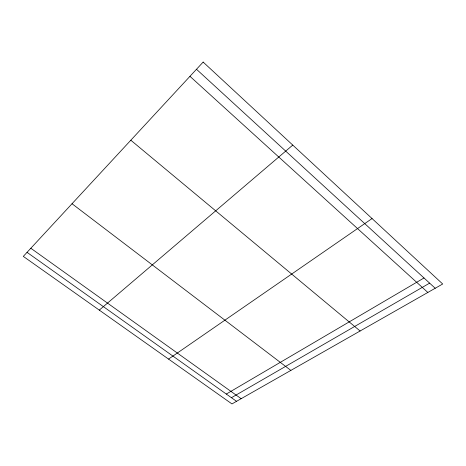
<?xml version="1.0" encoding="UTF-8"?>
<svg xmlns="http://www.w3.org/2000/svg" width="466" height="466" viewBox="0 0 466 466"><rect width="100%" height="100%" fill="white"/><g stroke="black" fill="none" stroke-linecap="round" stroke-linejoin="round"><path stroke-width="0.7" d="M99.281 310.111L292.764 145.095M168.552 359.088L372.054 218.548M226.307 394.05L424.002 277.975M231.439 397.702L429.635 283.136M27.04 252.351L236.536 401.325M30.832 248.25L241.161 398.692M72.026 203.741L290.866 370.406M130.818 140.219L360.113 331M189.959 76.325L427.846 292.45M196.489 69.271L435.215 288.256M203.147 62.077L23.3 256.387L231.963 403.923L442.7 283.998L203.147 62.077"/></g></svg>
